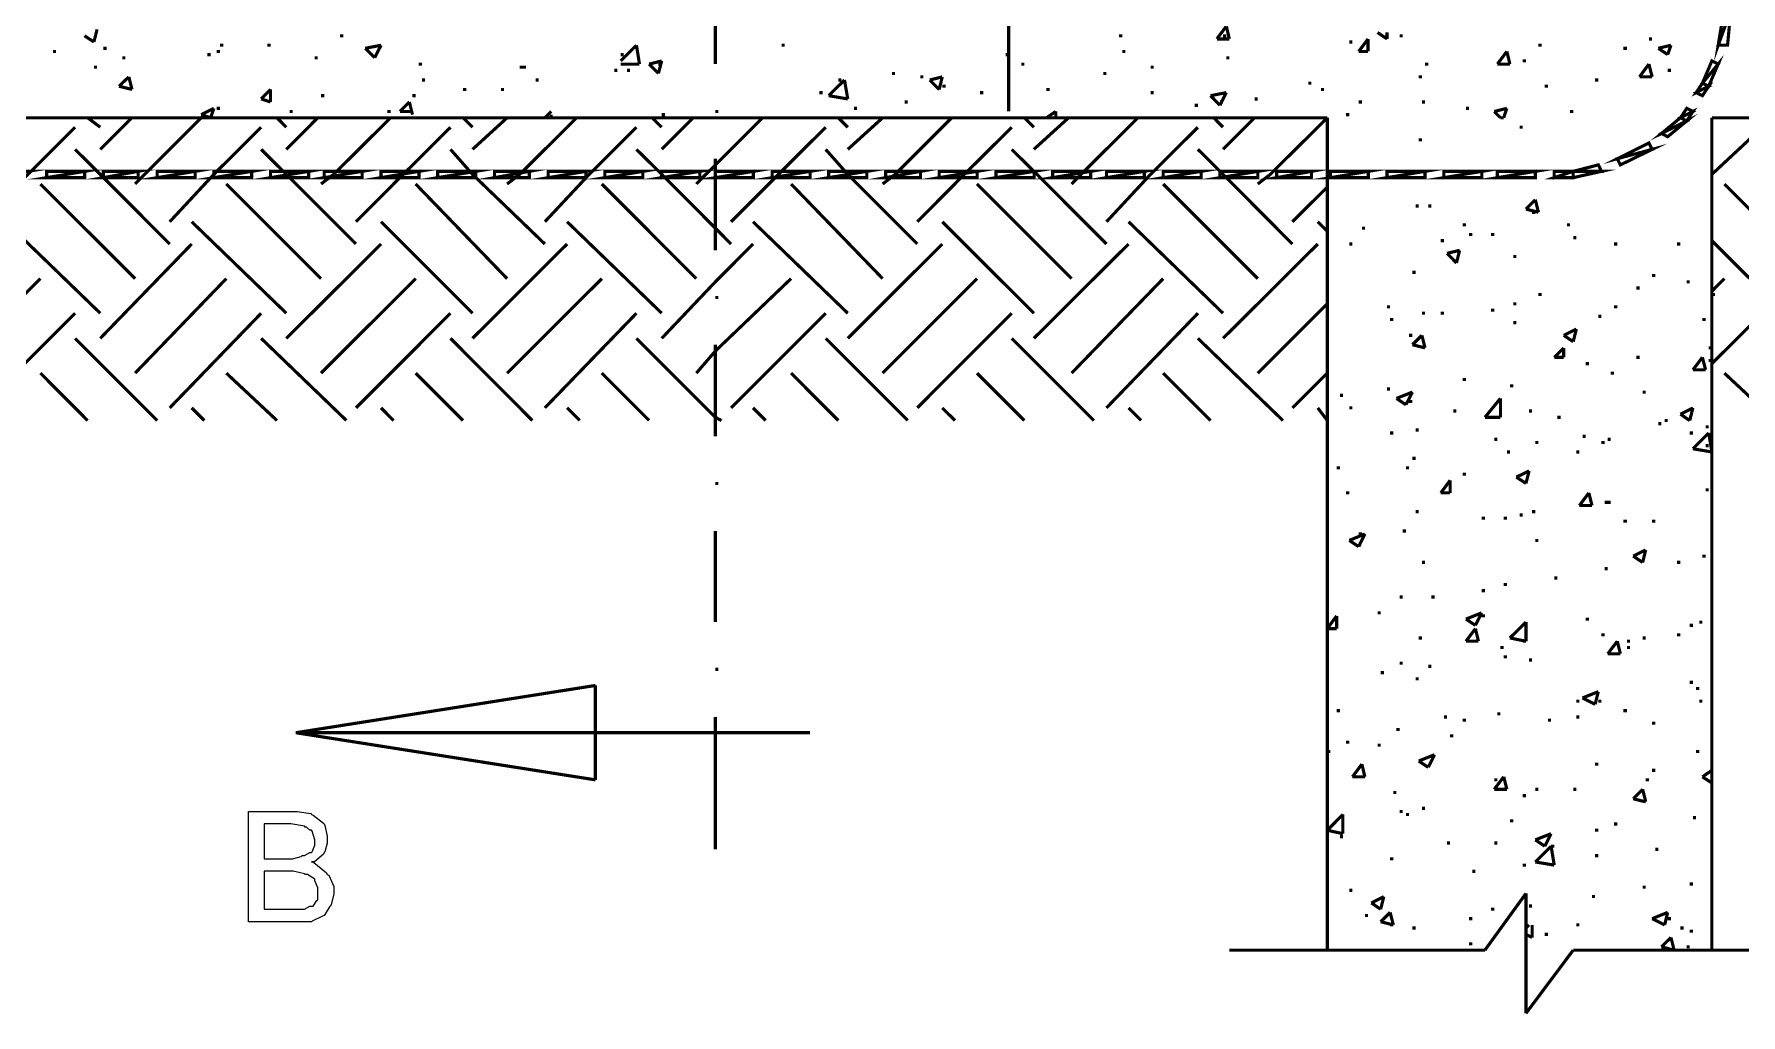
# Model space of a CAD drawing. Header units: metres. Extents: x 3290 to 4536, y 1562 to 1983.
# Drawn here: x 4054.73 to 4067.16, y 1672.8 to 1679.94 of the extents above; entities that cross this region are included whole.
import ezdxf

# ---------------------------------------------------------------- set-up
doc = ezdxf.new("R2010")
doc.units = ezdxf.units.M
for name, color, linetype in [('C00-00-00-BLACK', 7, 'Continuous'), ('C00-7E-FF', 150, 'Continuous'), ('C00-FF-00', 3, 'Continuous'), ('C95-49-00', 34, 'Continuous')]:
    doc.layers.add(name, color=color, linetype=linetype)

msp = doc.modelspace()

# ---------------------------------------------------------------- linework, layer by layer
at = {"layer": 'C00-00-00-BLACK', "const_width": 0.0229}
for points in [[(4059.69, 1679.724), (4059.69, 1680.389)], [(4055.164, 1679.885), (4055.187, 1679.977)], [(4063.342, 1679.907), (4063.411, 1679.999)], [(4063.433, 1679.907), (4063.411, 1679.999)], [(4055.095, 1679.93), (4055.164, 1679.885)], [(4056.083, 1679.861), (4056.106, 1679.861)], [(4056.428, 1679.861), (4056.45, 1679.861)], [(4056.957, 1679.93), (4056.98, 1679.93)], [(4057.14, 1679.839), (4057.255, 1679.861)], [(4057.209, 1679.77), (4057.255, 1679.861)], [(4059, 1679.747), (4059.115, 1679.861)], [(4059.137, 1679.724), (4059.115, 1679.861)], [(4060.172, 1679.861), (4060.195, 1679.861)], [(4062.629, 1679.93), (4062.653, 1679.93)], [(4063.342, 1679.907), (4063.433, 1679.907)], [(4063.387, 1679.93), (4063.411, 1679.93)], [(4064.306, 1679.885), (4064.329, 1679.885)], [(4064.375, 1679.816), (4064.443, 1679.907)], [(4064.443, 1679.816), (4064.443, 1679.907)], [(4064.512, 1679.954), (4064.581, 1679.907)], [(4064.581, 1679.907), (4064.581, 1679.954)], [(4064.673, 1679.93), (4064.696, 1679.93)], [(4065.684, 1679.861), (4065.708, 1679.861)], [(4066.488, 1679.907), (4066.512, 1679.907)], [(4066.557, 1679.839), (4066.649, 1679.861)], [(4066.625, 1679.793), (4066.649, 1679.861)], [(4054.866, 1679.816), (4054.889, 1679.816)], [(4055.232, 1679.839), (4055.256, 1679.839)], [(4055.371, 1679.77), (4055.393, 1679.77)], [(4055.991, 1679.793), (4056.014, 1679.793)], [(4056.059, 1679.816), (4056.083, 1679.816)], [(4056.772, 1679.77), (4056.794, 1679.77)], [(4057.14, 1679.839), (4057.209, 1679.77)], [(4057.53, 1679.724), (4057.553, 1679.724)], [(4059, 1679.793), (4059.023, 1679.793)], [(4059, 1679.724), (4059.137, 1679.724)], [(4059.207, 1679.724), (4059.299, 1679.747)], [(4059.207, 1679.724), (4059.275, 1679.656)], [(4059.275, 1679.656), (4059.299, 1679.747)], [(4059.275, 1679.724), (4059.299, 1679.724)], [(4061.803, 1679.793), (4061.826, 1679.793)], [(4061.917, 1679.724), (4061.94, 1679.724)], [(4062.653, 1679.816), (4062.675, 1679.816)], [(4063.411, 1679.77), (4063.433, 1679.77)], [(4064.375, 1679.816), (4064.443, 1679.816)], [(4064.858, 1679.724), (4064.881, 1679.724)], [(4065.385, 1679.724), (4065.454, 1679.816)], [(4065.385, 1679.724), (4065.476, 1679.724)], [(4065.476, 1679.724), (4065.454, 1679.816)], [(4065.569, 1679.747), (4065.593, 1679.747)], [(4066.303, 1679.839), (4066.328, 1679.839)], [(4066.42, 1679.631), (4066.488, 1679.724)], [(4066.512, 1679.631), (4066.488, 1679.724)], [(4066.557, 1679.839), (4066.625, 1679.793)], [(4055.164, 1679.701), (4055.187, 1679.701)], [(4055.347, 1679.563), (4055.418, 1679.631)], [(4055.441, 1679.539), (4055.418, 1679.631)], [(4057.553, 1679.608), (4057.576, 1679.608)], [(4058.265, 1679.701), (4058.288, 1679.701)], [(4058.288, 1679.701), (4058.311, 1679.701)], [(4058.38, 1679.608), (4058.402, 1679.608)], [(4058.955, 1679.678), (4058.977, 1679.678)], [(4059.046, 1679.678), (4059.068, 1679.678)], [(4060.515, 1679.494), (4060.63, 1679.608)], [(4060.585, 1679.608), (4060.608, 1679.608)], [(4060.654, 1679.47), (4060.63, 1679.608)], [(4060.976, 1679.656), (4060.999, 1679.656)], [(4061.182, 1679.631), (4061.205, 1679.631)], [(4061.251, 1679.608), (4061.342, 1679.631)], [(4061.251, 1679.608), (4061.32, 1679.539)], [(4061.32, 1679.539), (4061.342, 1679.631)], [(4062.515, 1679.656), (4062.538, 1679.656)], [(4062.859, 1679.701), (4062.882, 1679.701)], [(4064.812, 1679.631), (4064.835, 1679.631)], [(4066.097, 1679.608), (4066.12, 1679.608)], [(4066.42, 1679.631), (4066.512, 1679.631)], [(4066.625, 1679.678), (4066.649, 1679.678)], [(4055.347, 1679.563), (4055.441, 1679.539)], [(4056.382, 1679.47), (4056.45, 1679.539)], [(4056.382, 1679.47), (4056.45, 1679.448)], [(4056.45, 1679.448), (4056.45, 1679.539)], [(4056.818, 1679.494), (4056.841, 1679.494)], [(4057.484, 1679.494), (4057.507, 1679.494)], [(4057.852, 1679.539), (4057.875, 1679.539)], [(4058.128, 1679.539), (4058.15, 1679.539)], [(4060.447, 1679.516), (4060.47, 1679.516)], [(4060.515, 1679.494), (4060.654, 1679.47)], [(4061.342, 1679.563), (4061.366, 1679.563)], [(4061.618, 1679.516), (4061.642, 1679.516)], [(4062.101, 1679.539), (4062.124, 1679.539)], [(4062.859, 1679.516), (4062.882, 1679.516)], [(4063.296, 1679.494), (4063.411, 1679.516)], [(4063.296, 1679.494), (4063.364, 1679.424)], [(4063.364, 1679.424), (4063.411, 1679.516)], [(4063.617, 1679.47), (4063.64, 1679.47)], [(4064.008, 1679.585), (4064.031, 1679.585)], [(4064.1, 1679.539), (4064.122, 1679.539)], [(4065.73, 1679.563), (4065.753, 1679.563)], [(4055.945, 1679.356), (4056.037, 1679.402)], [(4055.945, 1679.356), (4056.014, 1679.333)], [(4056.014, 1679.333), (4056.037, 1679.402)], [(4056.059, 1679.402), (4056.083, 1679.402)], [(4056.589, 1679.379), (4056.611, 1679.379)], [(4057.301, 1679.379), (4057.324, 1679.379)], [(4057.392, 1679.379), (4057.461, 1679.448)], [(4057.392, 1679.379), (4057.484, 1679.379)], [(4057.484, 1679.356), (4057.461, 1679.448)], [(4058.448, 1679.333), (4058.494, 1679.379)], [(4058.494, 1679.333), (4058.494, 1679.356)], [(4059.299, 1679.356), (4059.322, 1679.356)], [(4059.69, 1679.379), (4059.712, 1679.379)], [(4060.699, 1679.402), (4060.722, 1679.402)], [(4061.068, 1679.448), (4061.091, 1679.448)], [(4062.101, 1679.333), (4062.169, 1679.379)], [(4062.169, 1679.333), (4062.169, 1679.379)], [(4063.18, 1679.424), (4063.204, 1679.424)], [(4063.364, 1679.448), (4063.387, 1679.448)], [(4064.283, 1679.356), (4064.306, 1679.356)], [(4064.375, 1679.448), (4064.398, 1679.448)], [(4064.835, 1679.448), (4064.858, 1679.448)], [(4065.156, 1679.402), (4065.178, 1679.402)], [(4065.362, 1679.379), (4065.454, 1679.402)], [(4065.362, 1679.379), (4065.407, 1679.333)], [(4065.431, 1679.333), (4065.454, 1679.402)], [(4065.914, 1679.379), (4065.937, 1679.379)], [(4041.659, 1679.333), (4064.146, 1679.333)], [(4059, 1679.333), (4059.023, 1679.333)], [(4062.629, 1679.333), (4062.653, 1679.333)], [(4064.146, 1673.273), (4064.146, 1679.333)], [(4065.407, 1679.333), (4065.431, 1679.333)], [(4065.547, 1679.264), (4065.569, 1679.264)], [(4073.7, 1679.333), (4066.947, 1679.333)], [(4066.947, 1673.273), (4066.947, 1679.333)], [(4064.812, 1679.172), (4064.835, 1679.172)], [(4059.69, 1678.368), (4059.69, 1679.035)], [(4065.593, 1678.668), (4065.661, 1678.737)], [(4065.684, 1678.645), (4065.661, 1678.737)], [(4064.789, 1678.691), (4064.812, 1678.691)], [(4064.881, 1678.691), (4064.903, 1678.691)], [(4065.593, 1678.668), (4065.684, 1678.645)], [(4065.638, 1678.645), (4065.661, 1678.645)], [(4064.398, 1678.529), (4064.42, 1678.529)], [(4065.133, 1678.554), (4065.156, 1678.554)], [(4065.178, 1678.483), (4065.202, 1678.483)], [(4065.339, 1678.483), (4065.362, 1678.483)], [(4065.891, 1678.554), (4065.914, 1678.554)], [(4064.306, 1678.414), (4064.329, 1678.414)], [(4064.973, 1678.438), (4064.995, 1678.438)], [(4065.018, 1678.346), (4065.11, 1678.368)], [(4065.087, 1678.276), (4065.11, 1678.368)], [(4065.937, 1678.46), (4065.96, 1678.46)], [(4066.234, 1678.414), (4066.258, 1678.414)], [(4066.694, 1678.414), (4066.718, 1678.414)], [(4065.018, 1678.346), (4065.087, 1678.276)], [(4065.5, 1678.323), (4065.523, 1678.323)], [(4064.766, 1678.208), (4064.789, 1678.208)], [(4066.512, 1678.185), (4066.534, 1678.185)], [(4066.764, 1678.139), (4066.786, 1678.139)], [(4059.69, 1678.025), (4059.712, 1678.025)], [(4065.5, 1677.979), (4065.523, 1677.979)], [(4065.684, 1678.047), (4065.708, 1678.047)], [(4066.396, 1678.094), (4066.42, 1678.094)], [(4066.947, 1678.047), (4066.97, 1678.047)], [(4064.581, 1677.956), (4064.604, 1677.956)], [(4064.604, 1677.865), (4064.627, 1677.865)], [(4064.835, 1677.91), (4064.858, 1677.91)], [(4064.973, 1677.91), (4064.995, 1677.91)], [(4065.339, 1677.933), (4065.362, 1677.933)], [(4066.12, 1677.887), (4066.143, 1677.887)], [(4066.234, 1677.956), (4066.258, 1677.956)], [(4066.878, 1677.865), (4066.901, 1677.865)], [(4064.742, 1677.749), (4064.766, 1677.749)], [(4064.766, 1677.681), (4064.835, 1677.749)], [(4064.858, 1677.658), (4064.835, 1677.749)], [(4065.5, 1677.841), (4065.523, 1677.841)], [(4065.868, 1677.749), (4065.96, 1677.795)], [(4065.868, 1677.749), (4065.937, 1677.703)], [(4065.937, 1677.703), (4065.96, 1677.795)], [(4059.69, 1677.014), (4059.69, 1677.681)], [(4064.766, 1677.681), (4064.858, 1677.658)], [(4065.799, 1677.589), (4065.868, 1677.658)], [(4065.868, 1677.589), (4065.868, 1677.658)], [(4066.924, 1677.658), (4066.947, 1677.658)], [(4065.799, 1677.589), (4065.868, 1677.589)], [(4066.029, 1677.543), (4066.051, 1677.543)], [(4066.396, 1677.589), (4066.42, 1677.589)], [(4066.809, 1677.498), (4066.878, 1677.589)], [(4066.809, 1677.498), (4066.901, 1677.498)], [(4066.901, 1677.498), (4066.878, 1677.589)], [(4066.924, 1677.566), (4066.947, 1677.566)], [(4064.581, 1677.358), (4064.604, 1677.358)], [(4065.133, 1677.427), (4065.156, 1677.427)], [(4065.476, 1677.381), (4065.5, 1677.381)], [(4066.211, 1677.474), (4066.234, 1677.474)], [(4064.238, 1677.312), (4064.26, 1677.312)], [(4064.65, 1677.29), (4064.766, 1677.336)], [(4064.65, 1677.29), (4064.719, 1677.244)], [(4064.719, 1677.244), (4064.766, 1677.336)], [(4064.742, 1677.267), (4064.766, 1677.267)], [(4065.294, 1677.152), (4065.407, 1677.29)], [(4065.407, 1677.152), (4065.407, 1677.29)], [(4066.443, 1677.336), (4066.465, 1677.336)], [(4064.306, 1677.221), (4064.329, 1677.221)], [(4065.064, 1677.198), (4065.087, 1677.198)], [(4065.294, 1677.152), (4065.407, 1677.152)], [(4065.616, 1677.198), (4065.638, 1677.198)], [(4065.822, 1677.152), (4065.845, 1677.152)], [(4066.557, 1677.106), (4066.58, 1677.106)], [(4066.603, 1677.129), (4066.625, 1677.129)], [(4066.718, 1677.175), (4066.809, 1677.221)], [(4066.718, 1677.175), (4066.786, 1677.129)], [(4066.786, 1677.129), (4066.809, 1677.221)], [(4064.604, 1677.038), (4064.627, 1677.038)], [(4064.789, 1677.06), (4064.812, 1677.06)], [(4065.362, 1676.992), (4065.385, 1676.992)], [(4066.005, 1677.014), (4066.029, 1677.014)], [(4066.189, 1676.992), (4066.211, 1676.992)], [(4066.786, 1677.038), (4066.809, 1677.038)], [(4066.809, 1676.923), (4066.924, 1677.038)], [(4066.901, 1677.083), (4066.924, 1677.083)], [(4066.947, 1676.9), (4066.924, 1677.038)], [(4065.454, 1676.9), (4065.476, 1676.9)], [(4065.661, 1676.969), (4065.684, 1676.969)], [(4065.96, 1676.9), (4065.982, 1676.9)], [(4066.143, 1676.969), (4066.166, 1676.969)], [(4066.809, 1676.923), (4066.947, 1676.9)], [(4066.901, 1676.946), (4066.924, 1676.946)], [(4064.214, 1676.785), (4064.238, 1676.785)], [(4064.719, 1676.785), (4064.742, 1676.785)], [(4064.766, 1676.854), (4064.789, 1676.854)], [(4065.133, 1676.739), (4065.156, 1676.739)], [(4065.523, 1676.717), (4065.616, 1676.762)], [(4065.593, 1676.671), (4065.616, 1676.762)], [(4059.69, 1676.671), (4059.712, 1676.671)], [(4064.973, 1676.602), (4065.041, 1676.694)], [(4065.041, 1676.602), (4065.041, 1676.694)], [(4065.523, 1676.717), (4065.593, 1676.671)], [(4066.901, 1676.625), (4066.924, 1676.625)], [(4064.283, 1676.602), (4064.306, 1676.602)], [(4064.973, 1676.602), (4065.041, 1676.602)], [(4065.982, 1676.51), (4066.051, 1676.602)], [(4065.982, 1676.51), (4066.074, 1676.51)], [(4066.074, 1676.51), (4066.051, 1676.602)], [(4066.166, 1676.533), (4066.189, 1676.533)], [(4066.189, 1676.533), (4066.211, 1676.533)], [(4064.789, 1676.465), (4064.812, 1676.465)], [(4065.27, 1676.418), (4065.294, 1676.418)], [(4065.431, 1676.418), (4065.454, 1676.418)], [(4065.547, 1676.441), (4065.569, 1676.441)], [(4065.638, 1676.465), (4065.661, 1676.465)], [(4066.303, 1676.396), (4066.328, 1676.396)], [(4066.512, 1676.396), (4066.534, 1676.396)], [(4059.69, 1675.661), (4059.69, 1676.325)], [(4064.306, 1676.256), (4064.42, 1676.303)], [(4064.306, 1676.256), (4064.375, 1676.211)], [(4064.375, 1676.211), (4064.42, 1676.303)], [(4064.375, 1676.303), (4064.398, 1676.303)], [(4064.696, 1676.325), (4064.719, 1676.325)], [(4065.661, 1676.256), (4065.684, 1676.256)], [(4066.374, 1676.142), (4066.465, 1676.187)], [(4066.374, 1676.142), (4066.443, 1676.096)], [(4066.443, 1676.096), (4066.465, 1676.187)], [(4066.878, 1676.142), (4066.901, 1676.142)], [(4064.835, 1676.096), (4064.858, 1676.096)], [(4066.166, 1676.05), (4066.189, 1676.05)], [(4066.694, 1676.096), (4066.718, 1676.096)], [(4065.27, 1675.89), (4065.294, 1675.89)], [(4065.431, 1675.935), (4065.454, 1675.935)], [(4065.799, 1675.982), (4065.822, 1675.982)], [(4064.673, 1675.844), (4064.696, 1675.844)], [(4064.903, 1675.844), (4064.927, 1675.844)], [(4064.146, 1675.614), (4064.214, 1675.707)], [(4064.146, 1675.614), (4064.214, 1675.614)], [(4064.214, 1675.614), (4064.214, 1675.707)], [(4064.512, 1675.729), (4064.535, 1675.729)], [(4065.156, 1675.683), (4065.27, 1675.729)], [(4065.156, 1675.683), (4065.225, 1675.638)], [(4065.156, 1675.522), (4065.225, 1675.614)], [(4065.225, 1675.638), (4065.27, 1675.729)], [(4065.247, 1675.522), (4065.225, 1675.614)], [(4065.27, 1675.707), (4065.294, 1675.707)], [(4065.476, 1675.546), (4065.593, 1675.661)], [(4065.593, 1675.522), (4065.593, 1675.661)], [(4066.029, 1675.683), (4066.051, 1675.683)], [(4066.786, 1675.638), (4066.809, 1675.638)], [(4066.856, 1675.661), (4066.878, 1675.661)], [(4064.812, 1675.546), (4064.835, 1675.546)], [(4065.156, 1675.522), (4065.247, 1675.522)], [(4065.476, 1675.546), (4065.593, 1675.522)], [(4065.569, 1675.522), (4065.593, 1675.522)], [(4066.143, 1675.569), (4066.166, 1675.569)], [(4066.189, 1675.431), (4066.258, 1675.522)], [(4066.281, 1675.431), (4066.258, 1675.522)], [(4066.328, 1675.522), (4066.351, 1675.522)], [(4066.443, 1675.546), (4066.465, 1675.546)], [(4066.694, 1675.569), (4066.718, 1675.569)], [(4065.407, 1675.477), (4065.431, 1675.477)], [(4065.431, 1675.409), (4065.454, 1675.409)], [(4065.616, 1675.385), (4065.638, 1675.385)], [(4066.189, 1675.431), (4066.281, 1675.431)], [(4066.328, 1675.477), (4066.351, 1675.477)], [(4059.69, 1675.317), (4059.712, 1675.317)], [(4064.535, 1675.293), (4064.558, 1675.293)], [(4064.673, 1675.362), (4064.696, 1675.362)], [(4064.789, 1675.248), (4064.812, 1675.248)], [(4064.881, 1675.339), (4064.903, 1675.339)], [(4056.634, 1674.856), (4058.816, 1675.2)], [(4058.816, 1675.2), (4056.634, 1674.856)], [(4058.816, 1674.856), (4058.816, 1675.2)], [(4058.816, 1674.513), (4058.816, 1675.2)], [(4066.005, 1675.109), (4066.12, 1675.155)], [(4066.097, 1675.063), (4066.12, 1675.155)], [(4066.786, 1675.223), (4066.809, 1675.223)], [(4066.832, 1675.178), (4066.856, 1675.178)], [(4064.214, 1675.017), (4064.238, 1675.017)], [(4065.385, 1674.994), (4065.407, 1674.994)], [(4065.96, 1675.086), (4065.982, 1675.086)], [(4066.005, 1675.109), (4066.097, 1675.063)], [(4066.12, 1675.086), (4066.143, 1675.086)], [(4066.303, 1675.017), (4066.328, 1675.017)], [(4066.856, 1675.086), (4066.878, 1675.086)], [(4059.69, 1674.007), (4059.69, 1674.971)], [(4064.65, 1674.88), (4064.673, 1674.88)], [(4064.995, 1674.971), (4065.018, 1674.971)], [(4065.133, 1674.948), (4065.156, 1674.948)], [(4065.753, 1674.948), (4065.776, 1674.948)], [(4065.96, 1674.971), (4065.982, 1674.971)], [(4066.512, 1674.926), (4066.534, 1674.926)], [(4057.99, 1674.856), (4056.634, 1674.856)], [(4056.634, 1674.856), (4058.816, 1674.513)], [(4056.634, 1674.856), (4058.816, 1674.856)], [(4056.634, 1674.856), (4058.816, 1674.856)], [(4058.816, 1674.513), (4056.634, 1674.856)], [(4058.38, 1674.856), (4058.402, 1674.856)], [(4058.816, 1674.856), (4058.816, 1674.513)], [(4058.816, 1674.856), (4060.378, 1674.856)], [(4064.283, 1674.787), (4064.306, 1674.787)], [(4064.512, 1674.765), (4064.535, 1674.765)], [(4065.041, 1674.834), (4065.064, 1674.834)], [(4064.146, 1674.719), (4064.169, 1674.719)], [(4064.329, 1674.535), (4064.398, 1674.627)], [(4064.42, 1674.535), (4064.398, 1674.627)], [(4064.812, 1674.65), (4064.927, 1674.696)], [(4064.812, 1674.65), (4064.881, 1674.604)], [(4064.881, 1674.604), (4064.927, 1674.696)], [(4066.097, 1674.627), (4066.12, 1674.627)], [(4066.832, 1674.719), (4066.856, 1674.719)], [(4064.329, 1674.535), (4064.42, 1674.535)], [(4065.362, 1674.444), (4065.431, 1674.535)], [(4065.362, 1674.513), (4065.385, 1674.513)], [(4065.454, 1674.444), (4065.431, 1674.535)], [(4066.465, 1674.513), (4066.488, 1674.513)], [(4066.512, 1674.582), (4066.534, 1674.582)], [(4066.878, 1674.535), (4066.947, 1674.582)], [(4066.878, 1674.535), (4066.947, 1674.49)], [(4066.947, 1674.49), (4066.947, 1674.535)], [(4064.627, 1674.421), (4064.65, 1674.421)], [(4065.362, 1674.444), (4065.454, 1674.444)], [(4065.569, 1674.398), (4065.593, 1674.398)], [(4065.661, 1674.444), (4065.684, 1674.444)], [(4065.937, 1674.444), (4065.96, 1674.444)], [(4066.374, 1674.375), (4066.443, 1674.444)], [(4066.374, 1674.375), (4066.465, 1674.353)], [(4066.465, 1674.353), (4066.443, 1674.444)], [(4064.146, 1674.146), (4064.26, 1674.261)], [(4064.26, 1674.121), (4064.26, 1674.261)], [(4064.673, 1674.283), (4064.696, 1674.283)], [(4064.719, 1674.261), (4064.742, 1674.261)], [(4064.835, 1674.306), (4064.858, 1674.306)], [(4064.146, 1674.146), (4064.26, 1674.121)], [(4065.476, 1674.215), (4065.5, 1674.215)], [(4066.097, 1674.146), (4066.12, 1674.146)], [(4066.234, 1674.192), (4066.258, 1674.192)], [(4066.809, 1674.238), (4066.832, 1674.238)], [(4064.238, 1674.099), (4064.26, 1674.099)], [(4065.018, 1674.053), (4065.041, 1674.053)], [(4065.362, 1674.053), (4065.385, 1674.053)], [(4065.661, 1674.076), (4065.776, 1674.121)], [(4065.661, 1674.076), (4065.73, 1674.03)], [(4065.661, 1673.915), (4065.776, 1674.03)], [(4065.73, 1674.03), (4065.776, 1674.121)], [(4065.799, 1673.892), (4065.776, 1674.03)], [(4065.776, 1674.03), (4065.799, 1674.03)], [(4066.534, 1674.007), (4066.557, 1674.007)], [(4064.604, 1673.938), (4064.627, 1673.938)], [(4065.569, 1673.892), (4065.593, 1673.892)], [(4065.661, 1673.915), (4065.799, 1673.892)], [(4066.097, 1673.961), (4066.12, 1673.961)], [(4065.202, 1673.847), (4065.225, 1673.847)], [(4066.786, 1673.755), (4066.809, 1673.755)], [(4064.306, 1673.709), (4064.329, 1673.709)], [(4064.467, 1673.617), (4064.558, 1673.663)], [(4064.535, 1673.571), (4064.558, 1673.663)], [(4065.294, 1673.273), (4065.593, 1673.686)], [(4065.593, 1673.686), (4065.593, 1672.813)], [(4066.074, 1673.663), (4066.097, 1673.663)], [(4066.443, 1673.731), (4066.465, 1673.731)], [(4064.42, 1673.526), (4064.443, 1673.526)], [(4064.467, 1673.617), (4064.535, 1673.571)], [(4064.535, 1673.48), (4064.604, 1673.548)], [(4064.627, 1673.457), (4064.604, 1673.548)], [(4065.178, 1673.502), (4065.202, 1673.502)], [(4065.339, 1673.571), (4065.362, 1673.571)], [(4065.616, 1673.594), (4065.638, 1673.594)], [(4066.512, 1673.502), (4066.625, 1673.548)], [(4066.512, 1673.502), (4066.603, 1673.457)], [(4066.603, 1673.457), (4066.625, 1673.548)], [(4066.625, 1673.502), (4066.649, 1673.502)], [(4064.535, 1673.48), (4064.627, 1673.457)], [(4064.604, 1673.457), (4064.627, 1673.457)], [(4064.766, 1673.434), (4064.789, 1673.434)], [(4065.593, 1673.434), (4065.616, 1673.457)], [(4065.593, 1673.388), (4065.638, 1673.365)], [(4065.638, 1673.365), (4065.638, 1673.457)], [(4065.73, 1673.388), (4065.753, 1673.388)], [(4065.96, 1673.457), (4065.982, 1673.457)], [(4066.718, 1673.434), (4066.741, 1673.434)], [(4066.786, 1673.411), (4066.809, 1673.411)], [(4063.433, 1673.273), (4065.294, 1673.273)], [(4065.294, 1673.273), (4063.502, 1673.273)], [(4064.835, 1673.273), (4064.858, 1673.273)], [(4065.178, 1673.319), (4065.202, 1673.319)], [(4065.937, 1673.273), (4065.593, 1672.813)], [(4067.774, 1673.273), (4065.937, 1673.273)], [(4065.937, 1673.273), (4066.328, 1673.273)], [(4065.96, 1673.273), (4065.982, 1673.273)], [(4066.58, 1673.297), (4066.649, 1673.365)], [(4066.58, 1673.297), (4066.672, 1673.273)], [(4066.672, 1673.273), (4066.649, 1673.365)], [(4066.764, 1673.297), (4066.786, 1673.297)]]:
    msp.add_lwpolyline(points, dxfattribs=at)
at = {"layer": 'C00-00-00-BLACK'}
for points in [[(4056.29, 1673.48), (4056.29, 1674.283), (4056.611, 1674.283), (4056.645, 1674.283), (4056.743, 1674.267), (4056.749, 1674.261), (4056.76, 1674.256), (4056.835, 1674.198), (4056.841, 1674.192), (4056.846, 1674.181), (4056.863, 1674.102), (4056.863, 1674.076), (4056.863, 1674.053), (4056.846, 1673.99), (4056.841, 1673.984), (4056.835, 1673.972), (4056.77, 1673.915), (4056.749, 1673.915), (4056.766, 1673.91), (4056.857, 1673.835), (4056.863, 1673.824), (4056.875, 1673.818), (4056.91, 1673.737), (4056.91, 1673.709), (4056.91, 1673.681), (4056.892, 1673.606), (4056.886, 1673.594), (4056.88, 1673.589), (4056.846, 1673.532), (4056.841, 1673.526), (4056.829, 1673.52), (4056.754, 1673.485), (4056.749, 1673.48), (4056.714, 1673.48), (4056.636, 1673.48), (4056.611, 1673.48), (4056.29, 1673.48)], [(4056.405, 1673.938), (4056.589, 1673.938), (4056.611, 1673.938), (4056.674, 1673.956), (4056.681, 1673.961), (4056.697, 1673.961), (4056.736, 1673.984), (4056.749, 1673.984), (4056.754, 1673.99), (4056.772, 1674.037), (4056.772, 1674.053), (4056.772, 1674.076), (4056.754, 1674.14), (4056.749, 1674.146), (4056.737, 1674.146), (4056.711, 1674.169), (4056.703, 1674.169), (4056.697, 1674.175), (4056.598, 1674.192), (4056.565, 1674.192), (4056.405, 1674.192), (4056.405, 1673.938)], [(4056.405, 1673.571), (4056.611, 1673.571), (4056.628, 1673.571), (4056.667, 1673.571), (4056.681, 1673.571), (4056.697, 1673.571), (4056.736, 1673.594), (4056.749, 1673.594), (4056.76, 1673.594), (4056.788, 1673.634), (4056.794, 1673.64), (4056.794, 1673.658), (4056.794, 1673.696), (4056.794, 1673.709), (4056.794, 1673.727), (4056.776, 1673.773), (4056.772, 1673.778), (4056.772, 1673.79), (4056.72, 1673.824), (4056.703, 1673.824), (4056.697, 1673.829), (4056.616, 1673.847), (4056.589, 1673.847), (4056.405, 1673.847), (4056.405, 1673.571)]]:
    msp.add_lwpolyline(points, close=True, dxfattribs=at)
at = {"layer": 'C00-7E-FF', "const_width": 0.0229}
msp.add_lwpolyline([(4061.826, 1680.206), (4061.826, 1679.379)], dxfattribs=at)
at = {"layer": 'C00-FF-00', "const_width": 0.0229}
for points in [[(4066.993, 1679.861), (4067.085, 1680.114), (4067.038, 1680.137), (4066.993, 1679.861)], [(4067.061, 1679.861), (4066.993, 1679.861), (4067.085, 1680.114), (4067.061, 1679.861)], [(4066.878, 1679.585), (4066.993, 1679.724), (4066.947, 1679.747), (4066.878, 1679.585)], [(4066.924, 1679.563), (4066.878, 1679.585), (4066.993, 1679.724), (4066.924, 1679.563)], [(4066.832, 1679.516), (4066.924, 1679.563), (4066.878, 1679.585), (4066.832, 1679.516)], [(4066.878, 1679.494), (4066.832, 1679.516), (4066.924, 1679.563), (4066.878, 1679.494)], [(4066.625, 1679.195), (4066.58, 1679.219), (4066.764, 1679.31), (4066.625, 1679.195)], [(4066.718, 1679.333), (4066.809, 1679.379), (4066.764, 1679.402), (4066.718, 1679.333)], [(4066.764, 1679.31), (4066.718, 1679.333), (4066.809, 1679.379), (4066.764, 1679.31)], [(4066.58, 1679.219), (4066.764, 1679.31), (4066.718, 1679.333), (4066.58, 1679.219)], [(4066.258, 1679.035), (4066.512, 1679.103), (4066.488, 1679.15), (4066.258, 1679.035)], [(4066.281, 1678.99), (4066.258, 1679.035), (4066.512, 1679.103), (4066.281, 1678.99)], [(4065.937, 1678.943), (4066.143, 1678.943), (4066.12, 1678.99), (4065.937, 1678.943)], [(4054.407, 1678.943), (4054.407, 1678.897), (4054.683, 1678.943), (4054.407, 1678.943)], [(4054.82, 1678.897), (4055.097, 1678.943), (4055.097, 1678.897), (4054.82, 1678.897)], [(4054.82, 1678.943), (4054.82, 1678.897), (4055.097, 1678.943), (4054.82, 1678.943)], [(4055.232, 1678.897), (4055.486, 1678.943), (4055.486, 1678.897), (4055.232, 1678.897)], [(4055.232, 1678.943), (4055.232, 1678.897), (4055.486, 1678.943), (4055.232, 1678.943)], [(4055.625, 1678.897), (4055.901, 1678.943), (4055.901, 1678.897), (4055.625, 1678.897)], [(4055.625, 1678.943), (4055.625, 1678.897), (4055.901, 1678.943), (4055.625, 1678.943)], [(4056.037, 1678.897), (4056.313, 1678.943), (4056.313, 1678.897), (4056.037, 1678.897)], [(4056.037, 1678.943), (4056.037, 1678.897), (4056.313, 1678.943), (4056.037, 1678.943)], [(4056.45, 1678.897), (4056.728, 1678.943), (4056.728, 1678.897), (4056.45, 1678.897)], [(4056.45, 1678.943), (4056.45, 1678.897), (4056.728, 1678.943), (4056.45, 1678.943)], [(4056.841, 1678.897), (4057.117, 1678.943), (4057.117, 1678.897), (4056.841, 1678.897)], [(4056.841, 1678.943), (4056.841, 1678.897), (4057.117, 1678.943), (4056.841, 1678.943)], [(4057.255, 1678.897), (4057.531, 1678.943), (4057.531, 1678.897), (4057.255, 1678.897)], [(4057.255, 1678.943), (4057.255, 1678.897), (4057.531, 1678.943), (4057.255, 1678.943)], [(4057.667, 1678.897), (4057.944, 1678.943), (4057.944, 1678.897), (4057.667, 1678.897)], [(4057.667, 1678.943), (4057.667, 1678.897), (4057.944, 1678.943), (4057.667, 1678.943)], [(4058.081, 1678.897), (4058.335, 1678.943), (4058.335, 1678.897), (4058.081, 1678.897)], [(4058.081, 1678.943), (4058.081, 1678.897), (4058.335, 1678.943), (4058.081, 1678.943)], [(4058.472, 1678.897), (4058.748, 1678.943), (4058.748, 1678.897), (4058.472, 1678.897)], [(4058.472, 1678.943), (4058.472, 1678.897), (4058.748, 1678.943), (4058.472, 1678.943)], [(4058.885, 1678.897), (4059.162, 1678.943), (4059.162, 1678.897), (4058.885, 1678.897)], [(4058.885, 1678.943), (4058.885, 1678.897), (4059.162, 1678.943), (4058.885, 1678.943)], [(4059.299, 1678.897), (4059.576, 1678.943), (4059.576, 1678.897), (4059.299, 1678.897)], [(4059.299, 1678.943), (4059.299, 1678.897), (4059.576, 1678.943), (4059.299, 1678.943)], [(4059.69, 1678.897), (4059.966, 1678.943), (4059.966, 1678.897), (4059.69, 1678.897)], [(4059.69, 1678.943), (4059.69, 1678.897), (4059.966, 1678.943), (4059.69, 1678.943)], [(4060.103, 1678.897), (4060.38, 1678.943), (4060.38, 1678.897), (4060.103, 1678.897)], [(4060.103, 1678.943), (4060.103, 1678.897), (4060.38, 1678.943), (4060.103, 1678.943)], [(4060.515, 1678.897), (4060.793, 1678.943), (4060.793, 1678.897), (4060.515, 1678.897)], [(4060.515, 1678.943), (4060.515, 1678.897), (4060.793, 1678.943), (4060.515, 1678.943)], [(4060.93, 1678.897), (4061.184, 1678.943), (4061.184, 1678.897), (4060.93, 1678.897)], [(4060.93, 1678.943), (4060.93, 1678.897), (4061.184, 1678.943), (4060.93, 1678.943)], [(4061.32, 1678.897), (4061.596, 1678.943), (4061.596, 1678.897), (4061.32, 1678.897)], [(4061.32, 1678.943), (4061.32, 1678.897), (4061.596, 1678.943), (4061.32, 1678.943)], [(4061.733, 1678.897), (4062.011, 1678.943), (4062.011, 1678.897), (4061.733, 1678.897)], [(4061.733, 1678.943), (4061.733, 1678.897), (4062.011, 1678.943), (4061.733, 1678.943)], [(4062.146, 1678.897), (4062.423, 1678.943), (4062.423, 1678.897), (4062.146, 1678.897)], [(4062.146, 1678.943), (4062.146, 1678.897), (4062.423, 1678.943), (4062.146, 1678.943)], [(4062.538, 1678.897), (4062.814, 1678.943), (4062.814, 1678.897), (4062.538, 1678.897)], [(4062.538, 1678.943), (4062.538, 1678.897), (4062.814, 1678.943), (4062.538, 1678.943)], [(4062.951, 1678.897), (4063.227, 1678.943), (4063.227, 1678.897), (4062.951, 1678.897)], [(4062.951, 1678.943), (4062.951, 1678.897), (4063.227, 1678.943), (4062.951, 1678.943)], [(4063.364, 1678.897), (4063.641, 1678.943), (4063.641, 1678.897), (4063.364, 1678.897)], [(4063.364, 1678.943), (4063.364, 1678.897), (4063.641, 1678.943), (4063.364, 1678.943)], [(4063.777, 1678.897), (4064.031, 1678.943), (4064.031, 1678.897), (4063.777, 1678.897)], [(4063.777, 1678.943), (4063.777, 1678.897), (4064.031, 1678.943), (4063.777, 1678.943)], [(4064.169, 1678.897), (4064.445, 1678.943), (4064.445, 1678.897), (4064.169, 1678.897)], [(4064.169, 1678.943), (4064.169, 1678.897), (4064.445, 1678.943), (4064.169, 1678.943)], [(4064.581, 1678.897), (4064.858, 1678.943), (4064.858, 1678.897), (4064.581, 1678.897)], [(4064.581, 1678.943), (4064.581, 1678.897), (4064.858, 1678.943), (4064.581, 1678.943)], [(4064.995, 1678.897), (4065.272, 1678.943), (4065.272, 1678.897), (4064.995, 1678.897)], [(4064.995, 1678.943), (4064.995, 1678.897), (4065.272, 1678.943), (4064.995, 1678.943)], [(4065.385, 1678.897), (4065.661, 1678.943), (4065.661, 1678.897), (4065.385, 1678.897)], [(4065.385, 1678.943), (4065.385, 1678.897), (4065.661, 1678.943), (4065.385, 1678.943)], [(4065.799, 1678.897), (4065.937, 1678.943), (4065.937, 1678.897), (4065.799, 1678.897)], [(4065.799, 1678.943), (4065.799, 1678.897), (4065.937, 1678.943), (4065.799, 1678.943)], [(4065.937, 1678.897), (4065.937, 1678.943), (4066.143, 1678.943), (4065.937, 1678.897)]]:
    msp.add_lwpolyline(points, close=True, dxfattribs=at)
at = {"layer": 'C00-FF-00'}
for points in [[(4066.993, 1679.861), (4067.085, 1680.114), (4067.038, 1680.137), (4066.993, 1679.861)], [(4067.061, 1679.861), (4066.993, 1679.861), (4067.085, 1680.114), (4067.061, 1679.861)], [(4066.878, 1679.585), (4066.993, 1679.724), (4066.947, 1679.747), (4066.878, 1679.585)], [(4066.924, 1679.563), (4066.878, 1679.585), (4066.993, 1679.724), (4066.924, 1679.563)], [(4066.832, 1679.516), (4066.924, 1679.563), (4066.878, 1679.585), (4066.832, 1679.516)], [(4066.878, 1679.494), (4066.832, 1679.516), (4066.924, 1679.563), (4066.878, 1679.494)], [(4066.718, 1679.333), (4066.809, 1679.379), (4066.764, 1679.402), (4066.718, 1679.333)], [(4066.764, 1679.31), (4066.718, 1679.333), (4066.809, 1679.379), (4066.764, 1679.31)], [(4066.58, 1679.219), (4066.764, 1679.31), (4066.718, 1679.333), (4066.58, 1679.219)], [(4066.625, 1679.195), (4066.58, 1679.219), (4066.764, 1679.31), (4066.625, 1679.195)], [(4066.258, 1679.035), (4066.512, 1679.103), (4066.488, 1679.15), (4066.258, 1679.035)], [(4065.937, 1678.943), (4066.143, 1678.943), (4066.12, 1678.99), (4065.937, 1678.943)], [(4066.281, 1678.99), (4066.258, 1679.035), (4066.512, 1679.103), (4066.281, 1678.99)], [(4054.82, 1678.943), (4054.82, 1678.897), (4055.097, 1678.943), (4054.82, 1678.943)], [(4054.82, 1678.897), (4055.097, 1678.943), (4055.097, 1678.897), (4054.82, 1678.897)], [(4055.232, 1678.943), (4055.232, 1678.897), (4055.486, 1678.943), (4055.232, 1678.943)], [(4055.232, 1678.897), (4055.486, 1678.943), (4055.486, 1678.897), (4055.232, 1678.897)], [(4055.625, 1678.943), (4055.625, 1678.897), (4055.901, 1678.943), (4055.625, 1678.943)], [(4055.625, 1678.897), (4055.901, 1678.943), (4055.901, 1678.897), (4055.625, 1678.897)], [(4056.037, 1678.943), (4056.037, 1678.897), (4056.313, 1678.943), (4056.037, 1678.943)], [(4056.037, 1678.897), (4056.313, 1678.943), (4056.313, 1678.897), (4056.037, 1678.897)], [(4056.45, 1678.943), (4056.45, 1678.897), (4056.728, 1678.943), (4056.45, 1678.943)], [(4056.45, 1678.897), (4056.728, 1678.943), (4056.728, 1678.897), (4056.45, 1678.897)], [(4056.841, 1678.943), (4056.841, 1678.897), (4057.117, 1678.943), (4056.841, 1678.943)], [(4056.841, 1678.897), (4057.117, 1678.943), (4057.117, 1678.897), (4056.841, 1678.897)], [(4057.255, 1678.943), (4057.255, 1678.897), (4057.531, 1678.943), (4057.255, 1678.943)], [(4057.255, 1678.897), (4057.531, 1678.943), (4057.531, 1678.897), (4057.255, 1678.897)], [(4057.667, 1678.943), (4057.667, 1678.897), (4057.944, 1678.943), (4057.667, 1678.943)], [(4057.667, 1678.897), (4057.944, 1678.943), (4057.944, 1678.897), (4057.667, 1678.897)], [(4058.081, 1678.943), (4058.081, 1678.897), (4058.335, 1678.943), (4058.081, 1678.943)], [(4058.081, 1678.897), (4058.335, 1678.943), (4058.335, 1678.897), (4058.081, 1678.897)], [(4058.472, 1678.943), (4058.472, 1678.897), (4058.748, 1678.943), (4058.472, 1678.943)], [(4058.472, 1678.897), (4058.748, 1678.943), (4058.748, 1678.897), (4058.472, 1678.897)], [(4058.885, 1678.943), (4058.885, 1678.897), (4059.162, 1678.943), (4058.885, 1678.943)], [(4058.885, 1678.897), (4059.162, 1678.943), (4059.162, 1678.897), (4058.885, 1678.897)], [(4059.299, 1678.943), (4059.299, 1678.897), (4059.576, 1678.943), (4059.299, 1678.943)], [(4059.299, 1678.897), (4059.576, 1678.943), (4059.576, 1678.897), (4059.299, 1678.897)], [(4059.69, 1678.943), (4059.69, 1678.897), (4059.966, 1678.943), (4059.69, 1678.943)], [(4059.69, 1678.897), (4059.966, 1678.943), (4059.966, 1678.897), (4059.69, 1678.897)], [(4060.103, 1678.943), (4060.103, 1678.897), (4060.38, 1678.943), (4060.103, 1678.943)], [(4060.103, 1678.897), (4060.38, 1678.943), (4060.38, 1678.897), (4060.103, 1678.897)], [(4060.515, 1678.943), (4060.515, 1678.897), (4060.793, 1678.943), (4060.515, 1678.943)], [(4060.515, 1678.897), (4060.793, 1678.943), (4060.793, 1678.897), (4060.515, 1678.897)], [(4060.93, 1678.943), (4060.93, 1678.897), (4061.184, 1678.943), (4060.93, 1678.943)], [(4060.93, 1678.897), (4061.184, 1678.943), (4061.184, 1678.897), (4060.93, 1678.897)], [(4061.32, 1678.943), (4061.32, 1678.897), (4061.596, 1678.943), (4061.32, 1678.943)], [(4061.32, 1678.897), (4061.596, 1678.943), (4061.596, 1678.897), (4061.32, 1678.897)], [(4061.733, 1678.943), (4061.733, 1678.897), (4062.011, 1678.943), (4061.733, 1678.943)], [(4061.733, 1678.897), (4062.011, 1678.943), (4062.011, 1678.897), (4061.733, 1678.897)], [(4062.146, 1678.943), (4062.146, 1678.897), (4062.423, 1678.943), (4062.146, 1678.943)], [(4062.146, 1678.897), (4062.423, 1678.943), (4062.423, 1678.897), (4062.146, 1678.897)], [(4062.538, 1678.943), (4062.538, 1678.897), (4062.814, 1678.943), (4062.538, 1678.943)], [(4062.538, 1678.897), (4062.814, 1678.943), (4062.814, 1678.897), (4062.538, 1678.897)], [(4062.951, 1678.943), (4062.951, 1678.897), (4063.227, 1678.943), (4062.951, 1678.943)], [(4062.951, 1678.897), (4063.227, 1678.943), (4063.227, 1678.897), (4062.951, 1678.897)], [(4063.364, 1678.943), (4063.364, 1678.897), (4063.641, 1678.943), (4063.364, 1678.943)], [(4063.364, 1678.897), (4063.641, 1678.943), (4063.641, 1678.897), (4063.364, 1678.897)], [(4063.777, 1678.943), (4063.777, 1678.897), (4064.031, 1678.943), (4063.777, 1678.943)], [(4063.777, 1678.897), (4064.031, 1678.943), (4064.031, 1678.897), (4063.777, 1678.897)], [(4064.169, 1678.943), (4064.169, 1678.897), (4064.445, 1678.943), (4064.169, 1678.943)], [(4064.169, 1678.897), (4064.445, 1678.943), (4064.445, 1678.897), (4064.169, 1678.897)], [(4064.581, 1678.943), (4064.581, 1678.897), (4064.858, 1678.943), (4064.581, 1678.943)], [(4064.581, 1678.897), (4064.858, 1678.943), (4064.858, 1678.897), (4064.581, 1678.897)], [(4064.995, 1678.943), (4064.995, 1678.897), (4065.272, 1678.943), (4064.995, 1678.943)], [(4064.995, 1678.897), (4065.272, 1678.943), (4065.272, 1678.897), (4064.995, 1678.897)], [(4065.385, 1678.943), (4065.385, 1678.897), (4065.661, 1678.943), (4065.385, 1678.943)], [(4065.385, 1678.897), (4065.661, 1678.943), (4065.661, 1678.897), (4065.385, 1678.897)], [(4065.799, 1678.943), (4065.799, 1678.897), (4065.937, 1678.943), (4065.799, 1678.943)], [(4065.799, 1678.897), (4065.937, 1678.943), (4065.937, 1678.897), (4065.799, 1678.897)], [(4065.937, 1678.897), (4065.937, 1678.943), (4066.143, 1678.943), (4065.937, 1678.897)]]:
    msp.add_lwpolyline(points, close=True, dxfattribs=at)
at = {"layer": 'C00-FF-00', "const_width": 0.0229}
msp.add_lwpolyline([(4065.937, 1678.943), (4065.937, 1678.897)], dxfattribs=at)
at = {"layer": 'C95-49-00', "const_width": 0.0229}
for points in [[(4054.337, 1678.576), (4054.683, 1678.921), (4055.027, 1679.264)], [(4055.21, 1679.264), (4055.118, 1679.333)], [(4055.21, 1679.103), (4055.441, 1679.333)], [(4055.464, 1678.851), (4055.533, 1678.921), (4055.945, 1679.333)], [(4055.716, 1678.576), (4056.037, 1678.921), (4056.382, 1679.264)], [(4056.565, 1679.264), (4056.497, 1679.333)], [(4056.565, 1679.103), (4056.794, 1679.333)], [(4056.818, 1678.851), (4056.91, 1678.921), (4057.324, 1679.333)], [(4057.072, 1678.576), (4057.416, 1678.921), (4057.761, 1679.264)], [(4057.921, 1679.264), (4057.852, 1679.333)], [(4057.921, 1679.103), (4058.173, 1679.333)], [(4058.173, 1678.851), (4058.265, 1678.921), (4058.679, 1679.333)], [(4058.448, 1678.576), (4058.771, 1678.921), (4059.115, 1679.264)], [(4059.299, 1679.264), (4059.229, 1679.333)], [(4059.299, 1679.103), (4059.529, 1679.333)], [(4060.033, 1679.333), (4059.69, 1678.99), (4059.62, 1678.921)], [(4060.493, 1679.264), (4060.149, 1678.921), (4059.804, 1678.576)], [(4060.654, 1679.264), (4060.585, 1679.333)], [(4060.654, 1679.103), (4060.908, 1679.333)], [(4060.999, 1678.921), (4061.411, 1679.333)], [(4061.16, 1678.576), (4061.503, 1678.921), (4061.848, 1679.264)], [(4062.009, 1679.264), (4061.94, 1679.333)], [(4062.009, 1679.103), (4062.262, 1679.333)], [(4062.284, 1678.851), (4062.353, 1678.921), (4062.767, 1679.333)], [(4062.538, 1678.576), (4062.859, 1678.921), (4063.204, 1679.264)], [(4063.387, 1679.264), (4063.319, 1679.333)], [(4063.387, 1679.103), (4063.617, 1679.333)], [(4063.64, 1678.851), (4063.731, 1678.921), (4064.146, 1679.333)], [(4066.947, 1678.921), (4067.315, 1679.264)], [(4055.716, 1678.414), (4055.21, 1678.921), (4055.027, 1679.103)], [(4057.072, 1678.414), (4056.565, 1678.921), (4056.382, 1679.103)], [(4057.921, 1678.921), (4057.761, 1679.103)], [(4059.115, 1679.103), (4059.299, 1678.921), (4059.69, 1678.529)], [(4061.16, 1678.414), (4060.654, 1678.921), (4060.493, 1679.103)], [(4062.538, 1678.414), (4062.032, 1678.921), (4061.848, 1679.103)], [(4063.892, 1678.414), (4063.387, 1678.921), (4063.204, 1679.103)], [(4055.464, 1678.162), (4054.774, 1678.851)], [(4056.818, 1678.162), (4056.128, 1678.851)], [(4058.173, 1678.162), (4057.507, 1678.851)], [(4058.448, 1678.414), (4057.921, 1678.921)], [(4059.551, 1678.162), (4058.863, 1678.851)], [(4059.551, 1678.851), (4059.62, 1678.921)], [(4060.908, 1678.162), (4060.241, 1678.851)], [(4060.908, 1678.851), (4060.999, 1678.921)], [(4062.284, 1678.162), (4061.595, 1678.851)], [(4063.64, 1678.162), (4062.951, 1678.851)], [(4067.728, 1678.162), (4067.038, 1678.851)], [(4063.892, 1678.576), (4064.146, 1678.829)], [(4055.21, 1677.91), (4054.521, 1678.576)], [(4056.565, 1677.91), (4055.876, 1678.576)], [(4057.921, 1677.91), (4057.255, 1678.576)], [(4059.299, 1677.91), (4058.61, 1678.576)], [(4059.804, 1678.414), (4059.69, 1678.529)], [(4060.654, 1677.91), (4059.964, 1678.576)], [(4062.009, 1677.91), (4061.342, 1678.576)], [(4063.387, 1677.91), (4062.699, 1678.576)], [(4064.146, 1678.506), (4064.077, 1678.576)], [(4055.21, 1677.727), (4055.876, 1678.414)], [(4056.565, 1677.727), (4057.255, 1678.414)], [(4057.921, 1677.727), (4058.61, 1678.414)], [(4059.69, 1678.139), (4059.964, 1678.414)], [(4060.654, 1677.727), (4061.342, 1678.414)], [(4062.009, 1677.727), (4062.699, 1678.414)], [(4063.387, 1677.727), (4064.077, 1678.414)], [(4067.476, 1677.91), (4066.947, 1678.438)], [(4054.085, 1677.474), (4054.774, 1678.162)], [(4055.464, 1677.474), (4056.128, 1678.162)], [(4056.818, 1677.474), (4057.507, 1678.162)], [(4058.173, 1677.474), (4058.863, 1678.162)], [(4059.299, 1677.727), (4059.69, 1678.139)], [(4059.69, 1677.635), (4060.241, 1678.162)], [(4060.908, 1677.474), (4061.595, 1678.162)], [(4062.284, 1677.474), (4062.951, 1678.162)], [(4066.947, 1678.07), (4067.038, 1678.162)], [(4063.64, 1677.474), (4064.146, 1677.979)], [(4054.337, 1677.221), (4055.027, 1677.91)], [(4055.716, 1677.221), (4056.382, 1677.91)], [(4057.072, 1677.221), (4057.761, 1677.91)], [(4058.448, 1677.221), (4059.115, 1677.91)], [(4059.804, 1677.221), (4060.493, 1677.91)], [(4061.16, 1677.221), (4061.848, 1677.91)], [(4062.538, 1677.221), (4063.204, 1677.91)], [(4066.947, 1677.543), (4067.315, 1677.91)], [(4055.625, 1677.129), (4055.027, 1677.727)], [(4057.003, 1677.129), (4056.382, 1677.727)], [(4058.357, 1677.129), (4057.761, 1677.727)], [(4059.69, 1677.152), (4059.115, 1677.727)], [(4059.551, 1677.474), (4059.69, 1677.635)], [(4061.091, 1677.129), (4060.493, 1677.727)], [(4062.446, 1677.129), (4061.848, 1677.727)], [(4063.823, 1677.129), (4063.204, 1677.727)], [(4055.118, 1677.129), (4054.774, 1677.474)], [(4056.497, 1677.129), (4056.128, 1677.474)], [(4057.852, 1677.129), (4057.507, 1677.474)], [(4059.207, 1677.129), (4058.863, 1677.474)], [(4060.585, 1677.129), (4060.241, 1677.474)], [(4061.94, 1677.129), (4061.595, 1677.474)], [(4063.296, 1677.129), (4062.951, 1677.474)], [(4063.892, 1677.221), (4064.146, 1677.474)], [(4067.407, 1677.129), (4067.038, 1677.474)], [(4055.968, 1677.129), (4055.876, 1677.221)], [(4057.346, 1677.129), (4057.255, 1677.221)], [(4058.702, 1677.129), (4058.61, 1677.221)], [(4059.735, 1677.129), (4059.69, 1677.152)], [(4060.056, 1677.129), (4059.964, 1677.221)], [(4061.435, 1677.129), (4061.342, 1677.221)], [(4062.79, 1677.129), (4062.699, 1677.221)], [(4064.146, 1677.129), (4064.077, 1677.221)]]:
    msp.add_lwpolyline(points, dxfattribs=at)

doc.saveas('drawing.dxf')
